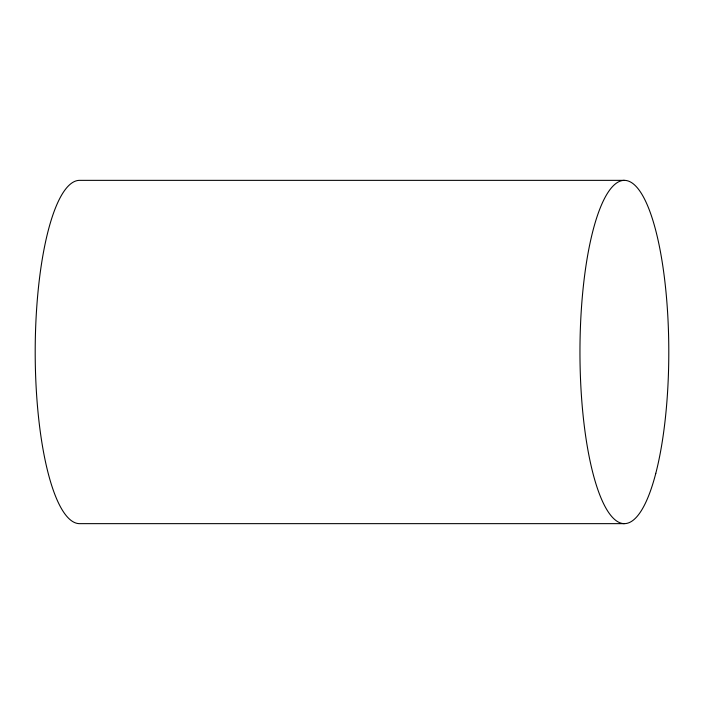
<?xml version="1.0" encoding="UTF-8"?>
<svg xmlns="http://www.w3.org/2000/svg" width="704" height="704" viewBox="0 0 704 704"><rect width="100%" height="100%" fill="white"/><g stroke="black" fill="none" stroke-linecap="round" stroke-linejoin="round"><path stroke-width="1.06" d="M624.378 180.356L79.622 180.356A171.644 44.422 -90 0 0 35.2 352A171.644 44.422 -90 0 0 79.622 523.644L624.378 523.644M655.785 473.37A171.644 44.422 -90 0 0 635.87 186.208A171.644 44.422 -90 0 0 581.469 396.422A171.644 44.422 -90 0 0 655.785 473.37"/></g></svg>
